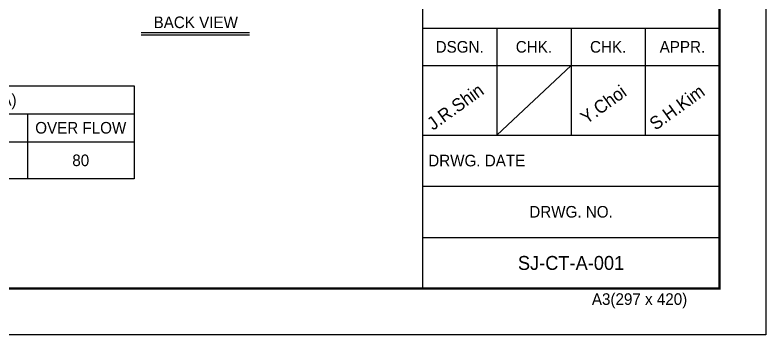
# Model space of a CAD drawing. Header units: millimetres. Extents: x 2458 to 31865, y 2044 to 22839.
# Drawn here: x 20536 to 31865, y 2044 to 6864 of the extents above; entities that cross this region are included whole.
import ezdxf
from ezdxf.enums import TextEntityAlignment as Align

# ---------------------------------------------------------------- set-up
doc = ezdxf.new("R2010")
doc.units = ezdxf.units.MM
for name, color, linetype in [('냉각탑_box', 1, 'Continuous'), ('냉각탑_form', 1, 'Continuous'), ('냉각탑_text', 3, 'Continuous')]:
    doc.layers.add(name, color=color, linetype=linetype)
doc.styles.add('돋움', font='Dotum.ttf')

# ---------------------------------------------------------------- blocks, each defined once
blk = doc.blocks.new('냉각탑form')
at = {"layer": 'Defpoints'}
blk.add_lwpolyline([(0, 297.07), (420.1, 297.07), (420.1, 0), (0, 0)], close=True, dxfattribs=at)
at = {"layer": '냉각탑_form'}
for p, q in [((346.08, 186.55), (346.08, 10)), ((346.08, 66.02), (410.1, 66.02)), ((362.09, 66.02), (362.09, 43.01)), ((378.09, 66.02), (378.09, 43.01)), ((394.1, 66.02), (394.1, 43.01)), ((346.08, 58.01), (410.1, 58.01)), ((378.09, 58.01), (362.09, 43.01)), ((346.08, 43.01), (410.1, 43.01)), ((346.08, 32.01), (410.1, 32.01)), ((346.08, 21.01), (410.1, 21.01))]:
    blk.add_line(p, q, dxfattribs=at)
at = {"layer": '냉각탑_form', "const_width": 0.5}
blk.add_lwpolyline([(10, 287.07), (10, 10), (410.1, 10), (410.1, 287.07)], close=True, dxfattribs=at)
at = {"layer": '냉각탑_form', "style": '돋움'}
for s, p in [('DSGN.', (354.09, 62.02)), ('CHK.', (370.09, 62.02)), ('CHK.', (386.09, 62.02)), ('APPR.', (402.1, 62.02)), ('DRWG. NO.', (378.09, 26.51))]:
    blk.add_text(s, height=2.501, dxfattribs=at).set_placement(p, align=Align.MIDDLE_CENTER)
for s, height, p in [('DRWG. DATE', 2.501, (347.32, 36.29)), ('A3(297 x 420)', 2.5006, (382.58, 6.47))]:
    blk.add_text(s, height=height, dxfattribs=at).set_placement(p)

msp = doc.modelspace()

# ---------------------------------------------------------------- linework, layer by layer
at = {"layer": '냉각탑_box'}
for p, q in [((22440.7, 6603.2), (24074.1, 6603.2)), ((22440.7, 6568.2), (24074.1, 6568.2)), ((16942.8, 5375.6), (22332.8, 5375.6)), ((20722.8, 5375.6), (20722.8, 4395.6)), ((7282.8, 4955.6), (22332.8, 4955.6))]:
    msp.add_line(p, q, dxfattribs=at)
msp.add_lwpolyline([(7282.8, 5795.6), (22332.8, 5795.6), (22332.8, 4395.6), (7282.8, 4395.6)], close=True, dxfattribs=at)

# ---------------------------------------------------------------- block references
at = {"layer": '냉각탑_form', "xscale": 70.00000000000001, "yscale": 70.00000000000001, "zscale": 70.00000000000001}
msp.add_blockref('냉각탑form', (2458.1, 2043.9), dxfattribs=at)

# ---------------------------------------------------------------- texts
at = {"layer": '냉각탑_text', "style": '돋움'}
for s, height, p in [('BACK VIEW', 175, (23262.9, 6754.8)), ('CONNECTION(A)', 175, (19637.8, 5585.6)), ('OVER FLOW', 175, (21527.8, 5165.6)), ('80', 175, (21527.8, 4675.6)), ('SJ-CT-A-001', 210.051, (28924.6, 3129.2))]:
    msp.add_text(s, height=height, dxfattribs=at).set_placement(p, align=Align.MIDDLE_CENTER)
for s, p in [('J.R.Shin', (26842.4, 5118.8)), ('Y.Choi', (29157.7, 5212.2)), ('S.H.Kim', (30198.9, 5118.8))]:
    msp.add_text(s, height=196.05, rotation=35.81856, dxfattribs=at).set_placement(p)

doc.saveas('drawing.dxf')
